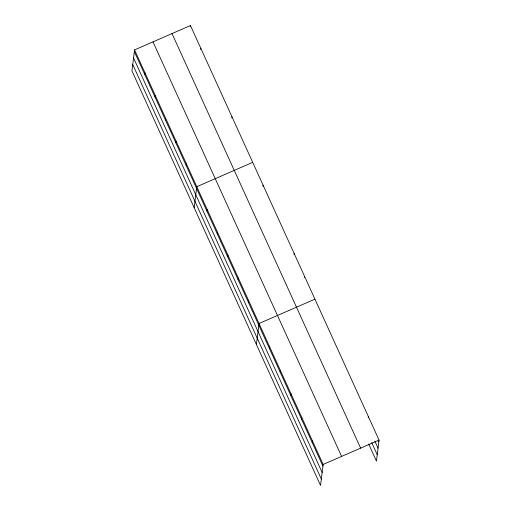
<?xml version="1.0" encoding="UTF-8"?>
<svg xmlns="http://www.w3.org/2000/svg" width="511" height="511" viewBox="0 0 511 511"><rect width="100%" height="100%" fill="white"/><g stroke="black" fill="none" stroke-linecap="round" stroke-linejoin="round"><path stroke-width="0.77" d="M134.553 49.906L131.94 70.901L320.538 485.45L323.156 464.454L134.553 49.906L190.462 25.55L379.06 440.099L376.447 461.094L368.674 444.008M144.715 74.402L144.926 72.709M155.089 97.205L155.299 95.506M165.462 120.002L165.673 118.309M175.835 142.805L176.046 141.106M190.322 26.681L190.462 25.55M186.208 165.602L186.419 163.91M200.695 49.484L200.836 48.347M194.174 207.702L196.792 186.707L252.702 162.351M206.955 211.203L207.166 209.51M217.328 234.006L217.539 232.307M231.815 117.881L231.956 116.751M227.702 256.803L227.912 255.11M238.075 279.606L238.286 277.907M248.448 302.403L248.659 300.711M262.929 186.285L263.069 185.148M256.413 344.503L259.032 323.508L314.936 299.152M269.508 348.7L269.719 347.001M294.049 254.682L294.189 253.552M280.194 372.187L280.405 370.488M304.422 277.486L304.562 276.349M290.88 395.68L291.091 393.981M301.567 419.173L301.777 417.474M312.253 442.66L312.464 440.961M368.233 417.736L368.374 416.606M323.156 464.454L379.06 440.099M378.204 440.373L378.849 441.798M374.818 441.044L378.057 448.166M371.733 442.622L377.239 454.726M172.009 33.585L360.613 448.134M153.006 41.87L341.603 456.419M134.342 51.605L322.939 466.153M133.55 57.973L322.147 472.522M132.732 64.533L321.33 479.082"/></g></svg>
